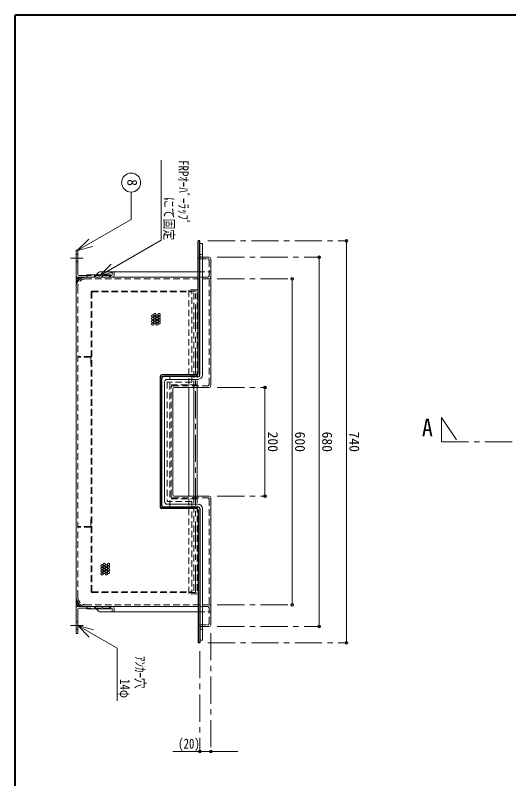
# Model space of a CAD drawing. Units: millimetres at full size, sheet at 1:10. Extents: x -2115 to 1935, y -1423 to 1387.
# Drawn here: x -2115 to -1206, y -18 to 1387 of the extents above; entities that cross this region are included whole.
import ezdxf
from ezdxf.enums import TextEntityAlignment as Align

# ---------------------------------------------------------------- set-up
doc = ezdxf.new("R2010")
doc.units = ezdxf.units.MM
doc.header["$LTSCALE"] = 10
doc.header["$PDMODE"] = 32
doc.header["$PDSIZE"] = 5
doc.linetypes.add('CHAIN1', pattern=[8, 5, -1, 1, -1])
doc.linetypes.add('DASHED1', pattern=[1.8, 1.2, -0.6])
doc.layers.add('0-0____1', color=4, linetype='Continuous', lineweight=9)
doc.styles.add('ＭＳ ゴシック', font='')
doc.styles.get('ＭＳ ゴシック').set_extended_font_data('MS Gothic')

msp = doc.modelspace()

# ---------------------------------------------------------------- linework, layer by layer
at = {"layer": '0-0____1', "color": 1, "lineweight": 40}
for p in [(-2115.06, -1423.24), (1934.94, 1386.76)]:
    msp.add_line(p, (-2115.06, 1386.76), dxfattribs=at)
at = {"layer": '0-0____1', "color": 7, "lineweight": 18}
for p, q in [((-1846.4, 972.68), (-1846.4, 1120.22)), ((-1901.64, 1011.05), (-1901.64, 1061.32)), ((-2000.99, 953.69), (-1901.64, 1011.05)), ((-2000.99, 953.69), (-1979.78, 974.9)), ((-1959.75, 907.24), (-1846.4, 972.68)), ((-2000.99, 953.69), (-1972.02, 961.45)), ((-1770.06, 966.76), (-1775.06, 966.76)), ((-1770.06, 724.76), (-1770.06, 966.76)), ((-2003.06, 907.96), (-2003.06, 954.76)), ((-1758.06, 941.76), (-1770.06, 941.76)), ((-1959.75, 907.24), (-1938.54, 928.45)), ((-1755.06, 704.76), (-1755.06, 938.76)), ((-1959.75, 907.24), (-1930.78, 915)), ((-1936.26, 909.56), (-1936.26, 914.76)), ((-1933.06, 914.76), (-1936.26, 914.76)), ((-1933.06, 907.96), (-1933.06, 914.76)), ((-1999.86, 904.76), (-1778.06, 904.76)), ((-1998.26, 907.96), (-1983.06, 907.96)), ((-1937.86, 907.96), (-1939.46, 907.96)), ((-2003.06, 316.76), (-2003.06, 886.76)), ((-1835.06, 716.76), (-1778.06, 716.76)), ((-1840.06, 711.76), (-1840.06, 491.76)), ((-1825.06, 698.76), (-1825.06, 504.76)), ((-1822.06, 701.76), (-1758.06, 701.76)), ((-1822.06, 501.76), (-1758.06, 501.76)), ((-1755.06, 498.76), (-1755.06, 264.76)), ((-1835.06, 486.76), (-1778.06, 486.76)), ((-2003.06, 295.56), (-2003.06, 248.76)), ((-1999.86, 298.76), (-1778.06, 298.76)), ((-1998.26, 295.56), (-1983.06, 295.56)), ((-1937.86, 295.56), (-1939.46, 295.56)), ((-1933.06, 295.56), (-1933.06, 288.76)), ((-1936.26, 293.96), (-1936.26, 288.76)), ((-1933.06, 288.76), (-1936.26, 288.76)), ((-1999.86, 263.76), (-1978.65, 242.55)), ((-1999.86, 263.76), (-1970.88, 256)), ((-1999.86, 263.76), (-1927.44, 221.95)), ((-1758.06, 261.76), (-1770.06, 261.76)), ((-1927.44, 125.27), (-1927.44, 221.95))]:
    msp.add_line(p, q, dxfattribs=at)
at = {"layer": '0-0____1', "color": 5, "lineweight": 25}
for p, q in [((-1775.06, 971.76), (-1778.06, 971.76)), ((-1778.06, 727.76), (-1778.06, 971.76)), ((-1775.06, 724.76), (-1775.06, 971.76)), ((-1848.06, 721.76), (-1848.06, 481.76)), ((-1781.06, 724.76), (-1845.06, 724.76)), ((-1845.06, 484.76), (-1845.06, 718.76)), ((-1778.06, 721.76), (-1842.06, 721.76)), ((-1781.06, 478.76), (-1845.06, 478.76)), ((-1778.06, 481.76), (-1842.06, 481.76)), ((-1778.06, 475.76), (-1778.06, 231.76))]:
    msp.add_line(p, q, dxfattribs=at)
at = {"layer": '0-0____1', "linetype": 'CHAIN1'}
for p, q in [((-1760.06, 971.76), (-1505.06, 971.76)), ((-1743.06, 941.76), (-1555.06, 941.76)), ((-2013.06, 939.76), (-1989.86, 939.76)), ((-1743.06, 901.76), (-1605.06, 901.76)), ((-1783.06, 324.76), (-1783.06, 878.76)), ((-1743.06, 701.76), (-1655.06, 701.76)), ((-1330.06, 646.76), (-1300.06, 601.76)), ((-1330.06, 646.76), (-1330.06, 601.76)), ((-1330.06, 601.76), (609.94, 601.76)), ((-1743.06, 501.76), (-1655.06, 501.76)), ((-1743.06, 301.76), (-1605.06, 301.76)), ((-2013.06, 263.76), (-1989.86, 263.76)), ((-1743.06, 261.76), (-1555.06, 261.76)), ((-1755.06, 249.76), (-1755.06, 31.76)), ((-1760.06, 231.76), (-1505.06, 231.76)), ((-1775.06, 216.76), (-1775.06, 31.76))]:
    msp.add_line(p, q, dxfattribs=at)
at = {"layer": '0-0____1'}
for p, q in [((-1505.06, 231.76), (-1505.06, 971.76)), ((-1555.06, 261.76), (-1555.06, 941.76)), ((-1965.86, 908.96), (-1961.52, 913.3)), ((-1957.99, 914.76), (-1936.26, 914.76)), ((-1933.06, 914.76), (-1778.06, 914.76)), ((-2003.06, 911.14), (-2003.06, 911.14)), ((-2003.06, 886.76), (-2003.06, 907.96)), ((-2003.06, 907.6), (-2003.04, 907.62)), ((-2003.06, 904.07), (-2001.75, 905.38)), ((-2003.06, 897), (-1995.3, 904.76)), ((-2003.06, 900.53), (-1998.83, 904.76)), ((-1994.34, 902.18), (-1991.76, 904.76)), ((-1988.57, 904.41), (-1988.23, 904.76)), ((-1983.06, 906.39), (-1980.49, 908.96)), ((-1983.06, 904.76), (-1983.06, 908.96)), ((-1970.55, 904.76), (-1966.35, 908.96)), ((-1956.41, 904.76), (-1952.21, 908.96)), ((-1942.27, 904.76), (-1939.46, 907.56)), ((-1605.06, 901.76), (-1605.06, 301.76)), ((-2003.06, 893.46), (-2000.49, 896.04)), ((-2003.06, 889.93), (-2002.71, 890.27)), ((-1795.06, 501.76), (-1795.06, 701.76)), ((-1786.06, 501.76), (-1786.06, 701.76)), ((-1780.06, 701.76), (-1780.06, 501.76)), ((-1655.06, 701.76), (-1655.06, 501.76)), ((-2003.06, 316.76), (-2003.06, 295.56)), ((-2003.06, 313.59), (-2002.71, 313.25)), ((-2003.06, 310.06), (-2000.49, 307.48)), ((-2003.06, 306.52), (-1995.3, 298.76)), ((-2003.06, 302.99), (-1998.83, 298.76)), ((-2003.06, 299.45), (-2001.75, 298.14)), ((-2003.06, 295.92), (-2003.04, 295.9)), ((-1994.34, 301.33), (-1991.76, 298.76)), ((-1988.57, 299.11), (-1988.23, 298.76)), ((-1983.06, 298.76), (-1983.06, 294.56)), ((-1983.06, 297.13), (-1980.49, 294.56)), ((-1970.55, 298.76), (-1966.35, 294.56)), ((-1956.41, 298.76), (-1952.21, 294.56)), ((-1942.27, 298.76), (-1939.46, 295.95)), ((-2003.06, 292.38), (-2003.06, 292.38)), ((-1965.86, 294.56), (-1961.52, 290.22)), ((-1957.99, 288.76), (-1936.26, 288.76)), ((-1933.06, 288.76), (-1778.06, 288.76)), ((-1705.06, 31.76), (-1825.06, 31.76))]:
    msp.add_line(p, q, dxfattribs=at)
at = {"layer": '0-0____1', "linetype": 'DASHED1'}
for p, q in [((-2003.06, 946.76), (-1999.86, 946.76)), ((-1770.06, 946.76), (-1775.06, 946.76)), ((-1772.06, 941.76), (-1770.06, 941.76)), ((-2003.06, 932.76), (-1999.86, 932.76)), ((-1775.06, 938.76), (-1761.06, 938.76)), ((-1758.06, 707.76), (-1758.06, 935.76)), ((-1778.06, 914.76), (-1755.06, 914.76)), ((-1758.06, 901.76), (-1985.06, 901.76)), ((-1939.46, 907.96), (-1983.06, 907.96)), ((-1968.6, 906.22), (-1965.86, 908.96)), ((-1761.06, 904.76), (-1778.06, 904.76)), ((-2000.06, 886.76), (-2000.06, 316.76)), ((-1975.06, 877.76), (-1975.06, 325.76)), ((-1974.06, 878.76), (-1780.06, 878.76)), ((-1974.06, 326.26), (-1974.06, 877.26)), ((-1973.56, 877.76), (-1790.06, 877.76)), ((-1780.06, 881.76), (-1795.06, 881.76)), ((-1795.06, 706.76), (-1795.06, 881.76)), ((-1790.06, 711.76), (-1790.06, 878.76)), ((-1786.06, 701.76), (-1786.06, 878.76)), ((-1780.06, 701.76), (-1780.06, 881.76)), ((-1976.06, 758.76), (-2000.06, 758.76)), ((-1976.56, 757.76), (-2000.06, 757.76)), ((-1976.06, 757.26), (-1976.06, 743.76)), ((-1975.06, 743.76), (-1976.06, 743.76)), ((-1845.06, 718.76), (-1845.06, 721.76)), ((-1842.06, 721.76), (-1845.06, 721.76)), ((-1830.06, 481.76), (-1830.06, 721.76)), ((-1835.06, 711.76), (-1835.06, 491.76)), ((-1790.06, 711.76), (-1835.06, 711.76)), ((-1780.06, 706.76), (-1830.06, 706.76)), ((-1825.06, 704.76), (-1761.06, 704.76)), ((-1828.06, 501.76), (-1828.06, 701.76)), ((-1790.06, 491.76), (-1835.06, 491.76)), ((-1780.06, 496.76), (-1830.06, 496.76)), ((-1825.06, 498.76), (-1761.06, 498.76)), ((-1795.06, 496.76), (-1795.06, 321.76)), ((-1790.06, 491.76), (-1790.06, 324.76)), ((-1786.06, 501.76), (-1786.06, 324.76)), ((-1758.06, 495.76), (-1758.06, 267.76)), ((-1845.06, 484.76), (-1845.06, 481.76)), ((-1842.06, 481.76), (-1845.06, 481.76)), ((-1975.06, 459.76), (-1976.06, 459.76)), ((-1976.06, 446.26), (-1976.06, 459.76)), ((-1976.56, 445.76), (-2000.06, 445.76)), ((-1976.06, 444.76), (-2000.06, 444.76)), ((-1974.06, 324.76), (-1780.06, 324.76)), ((-1973.56, 325.76), (-1790.06, 325.76)), ((-1758.06, 301.76), (-1985.06, 301.76)), ((-1939.46, 295.56), (-1983.06, 295.56)), ((-1968.6, 297.3), (-1965.86, 294.56)), ((-1761.06, 298.76), (-1778.06, 298.76)), ((-1778.06, 288.76), (-1755.06, 288.76)), ((-2003.06, 270.76), (-1999.86, 270.76)), ((-2003.06, 256.76), (-1999.86, 256.76)), ((-1775.06, 264.76), (-1761.06, 264.76)), ((-1770.06, 256.76), (-1775.06, 256.76)), ((-1772.06, 261.76), (-1770.06, 261.76))]:
    msp.add_line(p, q, dxfattribs=at)
at = {"layer": '0-0____1', "color": 7, "lineweight": 18}
for points in [[(-1999.86, 909.56), (-1999.86, 954.76), (-2003.06, 954.76)], [(-1939.46, 904.76), (-1939.46, 908.96), (-1983.06, 908.96)], [(-1770.06, 478.76), (-1770.06, 236.76), (-1775.06, 236.76)], [(-1939.46, 298.76), (-1939.46, 294.56), (-1983.06, 294.56)], [(-1999.86, 293.96), (-1999.86, 248.76), (-2003.06, 248.76)]]:
    msp.add_lwpolyline(points, dxfattribs=at)
at = {"layer": '0-0____1', "linetype": 'DASHED1'}
msp.add_lwpolyline([(-1780.06, 501.76), (-1780.06, 321.76), (-1795.06, 321.76)], dxfattribs=at)
at = {"layer": '0-0____1', "color": 5, "lineweight": 25}
msp.add_lwpolyline([(-1775.06, 478.76), (-1775.06, 231.76), (-1778.06, 231.76)], dxfattribs=at)
at = {"layer": '0-0____1', "color": 7, "lineweight": 18}
msp.add_circle((-1901.64, 1078.82), 17.5, dxfattribs=at)
at = {"layer": '0-0____1', "linetype": 'DASHED1'}
for centre in [(-1861.97, 833.45), (-1861.97, 828.45), (-1857.97, 835.95), (-1857.97, 830.95), (-1853.97, 833.45), (-1853.97, 828.45), (-1849.97, 835.95), (-1849.97, 830.95), (-1861.97, 823.45), (-1861.97, 818.45), (-1857.97, 825.95), (-1857.97, 820.95), (-1853.97, 823.45), (-1853.97, 818.45), (-1849.97, 825.95), (-1849.97, 820.95), (-1955.25, 373.73), (-1955.25, 368.73), (-1955.25, 363.73), (-1951.25, 376.23), (-1951.25, 371.23), (-1951.25, 366.23), (-1947.25, 373.73), (-1947.25, 368.73), (-1947.25, 363.73), (-1943.25, 376.23), (-1943.25, 371.23), (-1943.25, 366.23), (-1955.25, 358.73), (-1951.25, 361.23), (-1947.25, 358.73), (-1943.25, 361.23)]:
    msp.add_circle(centre, 2, dxfattribs=at)
for centre, radius, start, end in [((-1775.06, 941.76), 3, 180, 270), ((-1772.06, 944.76), 3, 180, 270), ((-1761.06, 935.76), 3, 0, 90), ((-1985.06, 886.76), 15, 90, 180), ((-1972.13, 909.76), 5, 270, 315), ((-1761.06, 907.76), 3, 270, 0), ((-1758.06, 904.76), 3, 270, 0), ((-1974.06, 877.76), 1, 90, 180), ((-1973.56, 877.26), 0.5, 90, 180), ((-1976.06, 757.76), 1, 0, 90), ((-1976.56, 757.26), 0.5, 0, 90), ((-1825.06, 701.76), 3, 90, 180), ((-1761.06, 707.76), 3, 270, 0), ((-1825.06, 501.76), 3, 180, 270), ((-1761.06, 495.76), 3, 0, 90), ((-1976.56, 446.26), 0.5, 270, 0), ((-1976.06, 445.76), 1, 270, 0), ((-1974.06, 325.76), 1, 180, 270), ((-1973.56, 326.26), 0.5, 180, 270), ((-1985.06, 316.76), 15, 180, 270), ((-1972.13, 293.76), 5, 45, 90), ((-1761.06, 295.76), 3, 0, 90), ((-1758.06, 298.76), 3, 0, 90), ((-1761.06, 267.76), 3, 270, 0), ((-1775.06, 261.76), 3, 90, 180), ((-1772.06, 258.76), 3, 90, 180)]:
    msp.add_arc(centre, radius, start, end, dxfattribs=at)
at = {"layer": '0-0____1', "color": 7, "lineweight": 18}
for centre, radius, start, end in [((-1758.06, 938.76), 3, 0, 90), ((-1999.86, 907.96), 3.2, 180, 270), ((-1985.06, 886.76), 18, 90, 180), ((-1998.26, 909.56), 1.6, 180, 270), ((-1937.86, 909.56), 1.6, 270, 0), ((-1936.26, 907.96), 3.2, 270, 0), ((-1835.06, 711.76), 5, 90, 180), ((-1778.06, 724.76), 8, 270, 0), ((-1758.06, 704.76), 3, 270, 0), ((-1822.06, 698.76), 3, 90, 180), ((-1835.06, 491.76), 5, 180, 270), ((-1822.06, 504.76), 3, 180, 270), ((-1758.06, 498.76), 3, 0, 90), ((-1778.06, 478.76), 8, 0, 90), ((-1985.06, 316.76), 18, 180, 270), ((-1999.86, 295.56), 3.2, 90, 180), ((-1998.26, 293.96), 1.6, 90, 180), ((-1937.86, 293.96), 1.6, 0, 90), ((-1936.26, 295.56), 3.2, 0, 90), ((-1758.06, 264.76), 3, 270, 0)]:
    msp.add_arc(centre, radius, start, end, dxfattribs=at)
at = {"layer": '0-0____1'}
for centre, start, end in [((-1957.99, 909.76), 90, 135), ((-1957.99, 293.76), 225, 270)]:
    msp.add_arc(centre, 5, start, end, dxfattribs=at)
at = {"layer": '0-0____1', "color": 5, "lineweight": 25}
for centre, start, end in [((-1845.06, 721.76), 90, 180), ((-1842.06, 718.76), 90, 180), ((-1781.06, 727.76), 270, 0), ((-1778.06, 724.76), 270, 0), ((-1845.06, 481.76), 180, 270), ((-1842.06, 484.76), 180, 270), ((-1781.06, 475.76), 0, 90), ((-1778.06, 478.76), 0, 90)]:
    msp.add_arc(centre, 3, start, end, dxfattribs=at)
at = {"layer": '0-0____1', "color": 1}
for p in [(-1505.06, 971.76), (-1555.06, 941.76), (-1605.06, 901.76), (-1655.06, 701.76), (-1655.06, 501.76), (-1605.06, 301.76), (-1555.06, 261.76), (-1505.06, 231.76), (-1775.06, 31.76), (-1755.06, 31.76)]:
    msp.add_point(p, dxfattribs=at)

# ---------------------------------------------------------------- texts
at = {"layer": '0-0____1', "color": 7, "style": 'ＭＳ ゴシック', "width": 0.8}
for s, p in [('FRPｵｰﾊﾞｰﾗｯﾌﾟ', (-1819.62, 1120.22)), ('にて固定', (-1846.4, 1052.68)), ('ｱﾝｶｰ穴', (-1899.44, 207.52)), ('14φ', (-1927.44, 165.27))]:
    msp.add_text(s, height=18.33, rotation=270, dxfattribs=at).set_placement(p, align=Align.BOTTOM_LEFT)
at = {"layer": '0-0____1', "color": 7, "style": 'ＭＳ ゴシック'}
for s, p in [('8', (-1914.14, 1085.07)), ('200', (-1655.06, 620.51)), ('600', (-1605.06, 620.51)), ('680', (-1555.06, 620.51)), ('740', (-1505.06, 620.51))]:
    msp.add_text(s, height=18.33, rotation=270, dxfattribs=at).set_placement(p, align=Align.BOTTOM_LEFT)
for s, height, width, p in [('A', 32.99, 0.9, (-1366.06, 601.76)), ('(20)', 18.33, 0.8, (-1815.06, 31.76))]:
    msp.add_text(s, height=height, dxfattribs=dict(at, width=width)).set_placement(p, align=Align.BOTTOM_LEFT)

doc.saveas('drawing.dxf')
